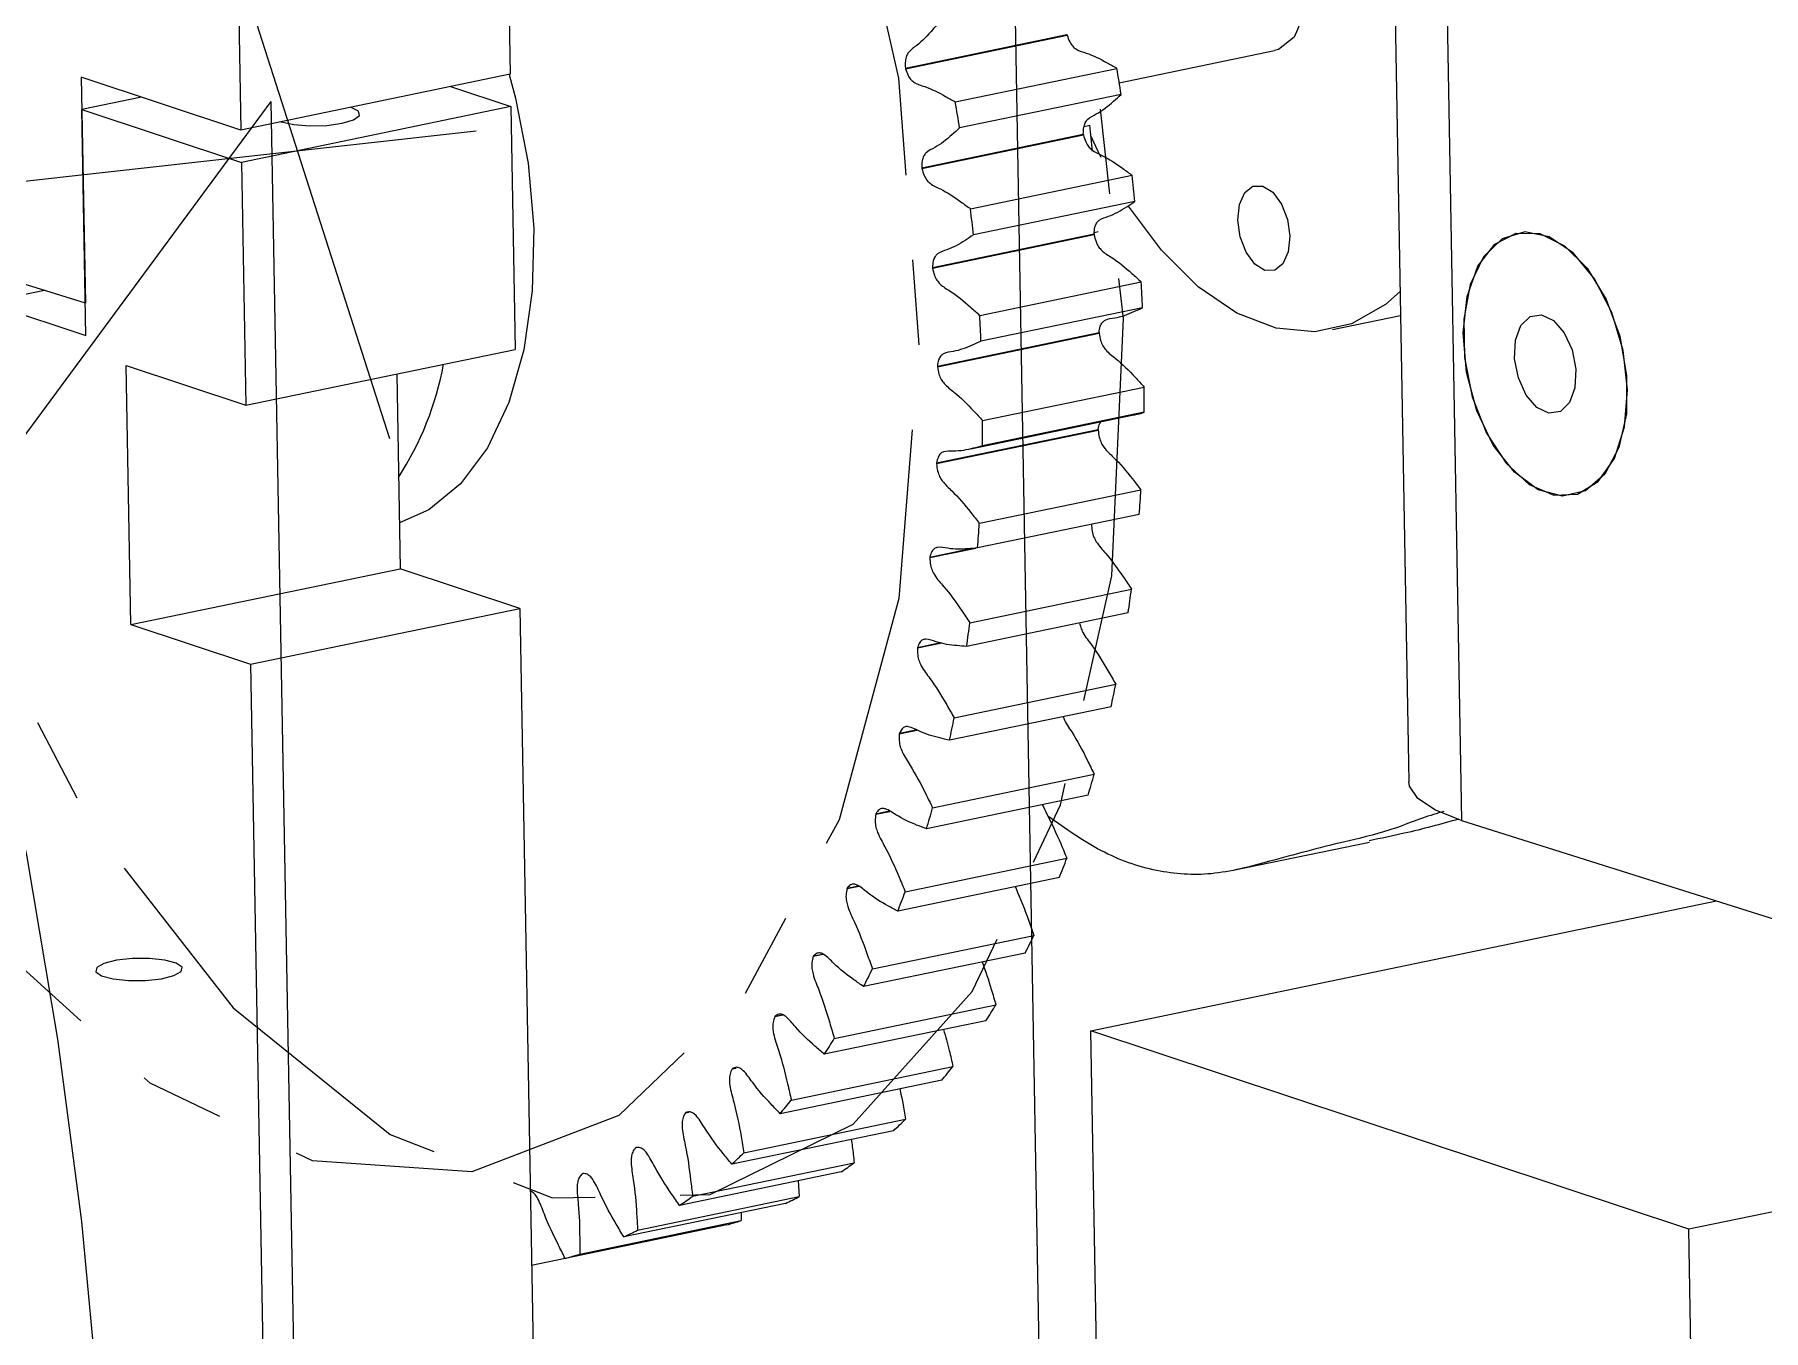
# Model space of a CAD drawing. Header units: millimetres. Extents: x 0 to 420, y 0 to 297.
# Drawn here: x 203.8 to 255.4, y 163.6 to 202.2 of the extents above; entities that cross this region are included whole.
import ezdxf

# ---------------------------------------------------------------- set-up
doc = ezdxf.new("R2010")
doc.units = ezdxf.units.MM
doc.linetypes.add('CENTERX2', pattern=[20.32, 12.7, -2.54, 2.54, -2.54])

msp = doc.modelspace()

# ---------------------------------------------------------------- linework, layer by layer
at = {"color": 7, "linetype": 'Continuous', "lineweight": 25}
for p, q in [((244.306, 208.926), (244.828, 179.945)), ((217.893, 207.525), (218.01, 201.063)), ((245.879, 207.776), (246.401, 178.795)), ((209.856, 205.856), (209.972, 199.394)), ((229.803, 201.242), (234.625, 202.243)), ((229.807, 201.222), (234.629, 202.223)), ((236.188, 200.803), (240.817, 201.764)), ((231.293, 200.234), (236.115, 201.235)), ((209.972, 199.394), (205.214, 200.973)), ((205.214, 200.973), (205.336, 194.23)), ((218.01, 201.063), (209.972, 199.394)), ((216.23, 200.694), (218.027, 200.097)), ((207.012, 200.377), (205.232, 200.007)), ((236.243, 200.458), (231.421, 199.456)), ((205.353, 193.264), (205.232, 200.007)), ((205.232, 200.007), (209.99, 198.428)), ((218.027, 200.097), (209.99, 198.428)), ((218.027, 200.097), (218.157, 192.852)), ((230.292, 198.267), (235.114, 199.269)), ((230.295, 198.248), (235.117, 199.249)), ((235.137, 199.504), (235.308, 199.539)), ((209.99, 198.428), (210.12, 191.183)), ((231.749, 197.043), (236.571, 198.044)), ((236.655, 197.267), (231.832, 196.265)), ((230.612, 195.294), (235.434, 196.296)), ((230.613, 195.275), (235.436, 196.276)), ((235.44, 196.339), (235.56, 196.364)), ((205.336, 194.23), (202.363, 195.156)), ((204.113, 194.611), (202.38, 194.251)), ((232.021, 193.864), (236.844, 194.865)), ((202.38, 194.251), (205.353, 193.264)), ((236.882, 194.095), (232.06, 193.094)), ((242.545, 193.442), (244.577, 193.864)), ((230.76, 192.35), (235.582, 193.351)), ((230.76, 192.33), (235.583, 193.332)), ((210.12, 191.183), (218.157, 192.852)), ((206.552, 192.367), (210.12, 191.183)), ((206.691, 184.639), (206.552, 192.367)), ((214.624, 192.118), (214.728, 186.308)), ((232.109, 190.727), (236.932, 191.728)), ((231.753, 189.883), (236.575, 190.884)), ((236.925, 190.973), (232.102, 189.971)), ((230.733, 189.442), (235.556, 190.444)), ((230.734, 189.461), (235.556, 190.463)), ((232.011, 187.661), (236.833, 188.662)), ((236.781, 187.929), (231.958, 186.928)), ((230.533, 186.638), (231.904, 186.923)), ((230.535, 186.656), (231.754, 186.909)), ((206.691, 184.639), (214.728, 186.308)), ((218.297, 185.124), (214.728, 186.308)), ((231.727, 184.695), (236.549, 185.697)), ((210.259, 183.455), (218.297, 185.124)), ((218.297, 185.124), (219.07, 142.136)), ((236.452, 184.992), (231.63, 183.99)), ((206.691, 184.639), (210.259, 183.455)), ((230.162, 183.943), (230.89, 184.094)), ((230.165, 183.96), (230.847, 184.102)), ((210.259, 183.455), (211.033, 140.467)), ((231.261, 181.857), (236.083, 182.859)), ((235.942, 182.189), (231.12, 181.188)), ((229.622, 181.383), (230.145, 181.491)), ((229.626, 181.399), (230.12, 181.502)), ((230.616, 179.173), (235.439, 180.175)), ((235.255, 179.547), (230.433, 178.545)), ((228.92, 178.981), (229.339, 179.068)), ((228.925, 178.996), (229.321, 179.079)), ((246.401, 178.795), (259.576, 174.635)), ((239.631, 177.318), (243.649, 178.153)), ((229.8, 176.669), (234.622, 177.67)), ((234.398, 177.09), (229.576, 176.088)), ((228.062, 176.761), (228.414, 176.834)), ((228.068, 176.775), (228.4, 176.844)), ((235.337, 172.519), (254.004, 176.395)), ((228.819, 174.367), (233.641, 175.368)), ((293.365, 174.944), (253.178, 166.599)), ((227.055, 174.742), (227.353, 174.804)), ((227.062, 174.754), (227.337, 174.811)), ((233.378, 174.84), (228.556, 173.839)), ((225.909, 172.944), (226.152, 172.994)), ((225.917, 172.955), (226.141, 173.001)), ((227.682, 172.289), (232.505, 173.291)), ((232.205, 172.82), (227.383, 171.819)), ((235.98, 136.776), (235.337, 172.519)), ((253.178, 166.599), (235.337, 172.519)), ((224.635, 171.383), (224.751, 171.407)), ((224.644, 171.392), (224.749, 171.414)), ((226.401, 170.455), (231.224, 171.456)), ((230.891, 171.048), (226.068, 170.047)), ((223.245, 170.074), (223.344, 170.095)), ((224.987, 168.881), (229.81, 169.883)), ((229.446, 169.54), (224.624, 168.539)), ((227.886, 168.311), (223.063, 167.31)), ((223.454, 167.583), (228.276, 168.584)), ((226.609, 168.046), (226.637, 167.573)), ((226.223, 167.372), (221.401, 166.37)), ((221.815, 166.572), (226.637, 167.573)), ((224.475, 166.731), (219.653, 165.73)), ((220.086, 165.858), (224.908, 166.859)), ((224.908, 167.099), (224.908, 166.859)), ((253.821, 130.856), (253.178, 166.599)), ((218.649, 165.524), (219.652, 165.732))]:
    msp.add_line(p, q, dxfattribs=at)
at = {"color": 7, "linetype": 'Continuous'}
for p, q in [((209.587, 205.258), (214.408, 190.189)), ((233.075, 202.71), (234.084, 146.664)), ((210.873, 200.243), (195.061, 178.838)), ((210.873, 200.243), (211.704, 154.089)), ((194.798, 196.905), (217, 199.372))]:
    msp.add_line(p, q, dxfattribs=at)
at = {"color": 7, "linetype": 'Continuous', "lineweight": 25, "flags": 128}
for points in [[(175.84, 237.984), (178.793, 234.543), (181.647, 230.838), (184.392, 226.886), (187.015, 222.702), (189.506, 218.303), (191.855, 213.708), (194.052, 208.936), (196.087, 204.005), (197.954, 198.937), (199.643, 193.752), (201.149, 188.471), (202.464, 183.117), (203.584, 177.71), (204.504, 172.274), (205.219, 166.831), (205.728, 161.402)], [(239.801, 206.66), (240.249, 206.632), (240.822, 206.269), (241.318, 205.593), (241.659, 204.707), (241.795, 203.745), (241.705, 202.854), (241.402, 202.17), (240.933, 201.797), (240.817, 201.764)], [(234.625, 202.243), (234.626, 202.241), (234.626, 202.238), (234.627, 202.236), (234.627, 202.233), (234.628, 202.231), (234.628, 202.228), (234.629, 202.226), (234.629, 202.223)], [(229.803, 201.242), (229.803, 201.239), (229.804, 201.237), (229.804, 201.234), (229.805, 201.232), (229.805, 201.229), (229.806, 201.227), (229.806, 201.224), (229.807, 201.222)], [(217.98, 201.057), (218.171, 200.342), (218.544, 198.406), (218.713, 196.469), (218.671, 194.593), (218.421, 192.838), (217.97, 191.261), (217.333, 189.913), (216.531, 188.837), (215.588, 188.067), (214.704, 187.673)], [(211.166, 199.642), (211.179, 199.638), (211.555, 199.556), (212.032, 199.52), (212.539, 199.535), (212.997, 199.598), (213.338, 199.701), (213.51, 199.827), (213.485, 199.957), (213.269, 200.072), (213.269, 200.072)], [(235.114, 199.269), (235.115, 199.266), (235.115, 199.264), (235.115, 199.261), (235.116, 199.259), (235.116, 199.257), (235.116, 199.254), (235.117, 199.252), (235.117, 199.249)], [(235.643, 198.577), (235.557, 198.752), (235.342, 199.219)], [(230.292, 198.267), (230.292, 198.265), (230.293, 198.263), (230.293, 198.26), (230.293, 198.258), (230.294, 198.255), (230.294, 198.253), (230.294, 198.25), (230.295, 198.248)], [(239.727, 196.71), (239.774, 197.173), (239.932, 197.529), (240.176, 197.723), (240.469, 197.725), (240.767, 197.537), (241.025, 197.185), (241.202, 196.724), (241.273, 196.224), (241.226, 195.761), (241.069, 195.405), (240.825, 195.211), (240.531, 195.208), (240.233, 195.397), (239.976, 195.749), (239.798, 196.21), (239.727, 196.71)], [(244.564, 194.578), (244.131, 194.193), (243.121, 193.612), (242.02, 193.372), (240.865, 193.481), (239.692, 193.935), (238.538, 194.718), (237.442, 195.807), (236.462, 197.127)], [(235.434, 196.296), (235.435, 196.293), (235.435, 196.291), (235.435, 196.288), (235.435, 196.286), (235.435, 196.283), (235.435, 196.281), (235.436, 196.278), (235.436, 196.276)], [(250.1, 188.635), (249.417, 188.475), (248.687, 188.664), (247.977, 189.187), (247.348, 189.997), (246.857, 191.022), (246.547, 192.17), (246.446, 193.341), (246.563, 194.429), (246.887, 195.338), (247.39, 195.987), (248.027, 196.319), (248.741, 196.304), (249.47, 195.944), (250.147, 195.27), (250.714, 194.342), (251.119, 193.243), (251.326, 192.071), (251.318, 190.929), (251.095, 189.919), (250.677, 189.131), (250.1, 188.635)], [(251.349, 191.641), (251.219, 192.815), (250.884, 193.952), (250.372, 194.954), (249.728, 195.729), (249.012, 196.211), (248.284, 196.355), (247.612, 196.148), (247.054, 195.611), (246.659, 194.789), (246.464, 193.756), (246.484, 192.604), (246.719, 191.436), (247.148, 190.354), (247.732, 189.456), (248.42, 188.82), (249.15, 188.504), (249.858, 188.535), (250.48, 188.911), (250.962, 189.599), (251.26, 190.537), (251.349, 191.641)], [(230.612, 195.294), (230.612, 195.292), (230.612, 195.289), (230.612, 195.287), (230.613, 195.284), (230.613, 195.282), (230.613, 195.279), (230.613, 195.277), (230.613, 195.275)], [(249.349, 190.998), (249.008, 190.946), (248.65, 191.117), (248.33, 191.487), (248.096, 191.997), (247.985, 192.572), (248.012, 193.122), (248.174, 193.565), (248.447, 193.833), (248.788, 193.885), (249.146, 193.713), (249.466, 193.343), (249.699, 192.833), (249.811, 192.258), (249.783, 191.708), (249.621, 191.265), (249.349, 190.998)], [(249.349, 190.998), (249.008, 190.946), (248.65, 191.117), (248.33, 191.487), (248.096, 191.997), (247.985, 192.572), (248.012, 193.122), (248.174, 193.565), (248.447, 193.833), (248.788, 193.885), (249.146, 193.713), (249.466, 193.343), (249.699, 192.833), (249.811, 192.258), (249.783, 191.708), (249.621, 191.265), (249.349, 190.998)], [(235.582, 193.351), (235.582, 193.349), (235.582, 193.346), (235.582, 193.344), (235.582, 193.341), (235.582, 193.339), (235.582, 193.337), (235.582, 193.334), (235.583, 193.332)], [(230.76, 192.35), (230.76, 192.347), (230.76, 192.345), (230.76, 192.342), (230.76, 192.34), (230.76, 192.338), (230.76, 192.335), (230.76, 192.333), (230.76, 192.33)], [(235.556, 190.463), (235.556, 190.46), (235.556, 190.458), (235.556, 190.456), (235.556, 190.453), (235.556, 190.451), (235.556, 190.449), (235.556, 190.446), (235.556, 190.444)], [(230.734, 189.461), (230.734, 189.459), (230.734, 189.457), (230.734, 189.454), (230.734, 189.452), (230.734, 189.45), (230.733, 189.447), (230.733, 189.445), (230.733, 189.442)], [(230.535, 186.656), (230.535, 186.654), (230.535, 186.652), (230.534, 186.649), (230.534, 186.647), (230.534, 186.645), (230.534, 186.643), (230.533, 186.64), (230.533, 186.638)], [(230.165, 183.96), (230.164, 183.958), (230.164, 183.956), (230.164, 183.954), (230.163, 183.952), (230.163, 183.95), (230.162, 183.947), (230.162, 183.945), (230.162, 183.943)], [(229.626, 181.399), (229.626, 181.397), (229.625, 181.395), (229.625, 181.393), (229.624, 181.391), (229.624, 181.389), (229.623, 181.387), (229.623, 181.385), (229.622, 181.383)], [(246.401, 178.795), (245.618, 179.103), (245.093, 179.448), (244.846, 179.818), (244.828, 179.945)], [(228.925, 178.996), (228.925, 178.995), (228.924, 178.993), (228.923, 178.991), (228.923, 178.989), (228.922, 178.987), (228.921, 178.985), (228.921, 178.983), (228.92, 178.981)]]:
    msp.add_lwpolyline(points, dxfattribs=at)
at = {"color": 7, "linetype": 'CENTERX2', "flags": 128}
for points in [[(198.532, 228.934), (202.621, 231.582), (207.229, 232.26), (212.066, 230.926), (216.829, 227.665), (221.217, 222.68), (224.955, 216.286), (227.808, 208.883), (229.597, 200.938), (230.21, 192.949), (229.607, 185.418), (227.828, 178.819), (224.983, 173.566), (221.252, 169.989), (216.868, 168.313), (212.108, 168.643), (207.27, 170.959), (202.659, 175.115), (198.564, 180.85), (195.242, 187.803), (192.902, 195.538), (191.692, 203.568), (191.687, 211.39), (192.887, 218.511), (195.217, 224.484), (198.532, 228.934)], [(198.658, 216.197), (197.712, 208.886), (197.978, 200.977), (199.44, 192.968), (202.004, 185.361), (205.511, 178.634), (209.74, 173.21), (214.425, 169.43), (219.272, 167.532), (223.976, 167.634), (228.242, 169.73), (231.801, 173.689), (234.431, 179.262), (235.965, 186.098), (236.308, 193.768), (235.437, 201.79), (233.408, 209.661), (230.348, 216.885), (226.449, 223.008), (221.957, 227.646), (217.153, 230.508), (212.34, 231.413), (207.819, 230.306), (203.875, 227.254), (200.756, 222.45), (198.658, 216.197)]]:
    msp.add_lwpolyline(points, dxfattribs=at)
at = {"color": 7, "linetype": 'Continuous', "flags": 128}
msp.add_lwpolyline([(205.889, 174.531), (205.673, 174.409), (205.649, 174.278), (205.82, 174.158), (206.161, 174.066), (206.62, 174.018), (207.126, 174.021), (207.604, 174.073), (207.979, 174.167), (208.195, 174.289), (208.22, 174.42), (208.048, 174.54), (207.707, 174.631), (207.249, 174.68), (206.742, 174.677), (206.265, 174.625), (205.889, 174.531)], dxfattribs=at)
at = {"color": 7, "linetype": 'Continuous', "lineweight": 25}
for centre, radius, start, end in [((178.611, 191.391), 58.341, 8.94029, 9.71426), ((173.789, 190.39), 58.341, 8.94029, 9.71426), ((178.895, 193.467), 56.739, 5.355, 6.1435), ((179.97, 191.571), 56.97, 5.7378, 6.5241), ((175.148, 190.57), 56.97, 5.7378, 6.5241), ((182.343, 191.754), 54.589, 2.4584, 3.2674), ((177.521, 190.752), 54.589, 2.4584, 3.2674), ((206.822, 194.119), 9.36, 327.0782, 349.4735), ((185.601, 191.817), 51.331, 359.0578, 359.9007), ((180.778, 190.815), 51.331, 359.0578, 359.9007), ((189.559, 191.656), 47.369, 355.4868, 356.3761), ((184.736, 190.655), 47.369, 355.4868, 356.3761), ((193.992, 191.194), 42.911, 351.6901, 352.64), ((189.17, 190.192), 42.911, 351.6901, 352.64), ((198.654, 190.385), 38.178, 347.604, 348.6308), ((193.832, 189.383), 38.178, 347.604, 348.6308), ((203.294, 189.224), 33.394, 343.1549, 344.2776), ((198.472, 188.222), 33.394, 343.1549, 344.2776), ((207.677, 187.745), 28.767, 338.2586, 339.4986), ((205.375, 186.743), 24.785, 336.2497, 336.2852), ((202.855, 186.744), 28.767, 338.2586, 339.4986), ((211.604, 186.021), 24.477, 332.8212, 334.2022), ((208.769, 185.054), 20.993, 330.5791, 330.6188), ((206.782, 185.019), 24.477, 332.8212, 334.2022), ((211.548, 183.288), 17.699, 324.2322, 324.2767), ((214.924, 184.153), 20.666, 326.744, 328.29), ((210.102, 183.152), 20.666, 326.744, 328.29), ((213.659, 181.573), 14.977, 317.1256, 317.1753), ((217.548, 182.27), 17.434, 319.9356, 321.6672), ((212.725, 181.268), 17.434, 319.9356, 321.6672), ((215.111, 180.041), 12.864, 309.217, 309.272), ((219.452, 180.511), 14.841, 312.3339, 314.2617), ((215.974, 178.821), 11.369, 300.5423, 300.602), ((214.629, 179.51), 14.841, 312.3339, 314.2617), ((216.369, 178.028), 10.482, 291.2504, 291.3134), ((220.679, 179.019), 12.907, 303.9399, 306.0558), ((215.857, 178.018), 12.907, 303.9399, 306.0558), ((221.334, 177.926), 11.632, 294.8561, 297.124), ((221.57, 177.343), 11.003, 285.3086, 287.6621), ((216.511, 176.925), 11.632, 294.8561, 297.124), ((216.748, 176.342), 11.003, 285.3086, 287.6621)]:
    msp.add_arc(centre, radius, start, end, dxfattribs=at)
for points, knots in [([(230.83, 202.638), (230.76, 202.555), (230.54, 202.295), (230.237, 201.969), (229.941, 201.784), (229.832, 201.607), (229.794, 201.445), (229.8, 201.314), (229.803, 201.242)], [0, 0, 0, 0, 0.18705, 0.585608, 0.783425, 0.847614, 0.916243, 1, 1, 1, 1]), ([(234.629, 202.223), (234.653, 202.155), (234.697, 202.03), (234.793, 201.889), (234.962, 201.757), (235.309, 201.677), (235.716, 201.466), (236.019, 201.291), (236.115, 201.235)], [0, 0, 0, 0, 0.083757, 0.152386, 0.216575, 0.414392, 0.81295, 1, 1, 1, 1]), ([(229.807, 201.222), (229.831, 201.153), (229.874, 201.028), (229.971, 200.888), (230.14, 200.756), (230.486, 200.675), (230.893, 200.464), (231.196, 200.29), (231.293, 200.234)], [0, 0, 0, 0, 0.083757, 0.152386, 0.216575, 0.414392, 0.81295, 1, 1, 1, 1]), ([(235.114, 199.269), (235.115, 199.339), (235.117, 199.468), (235.166, 199.62), (235.288, 199.774), (235.6, 199.905), (235.928, 200.173), (236.167, 200.389), (236.243, 200.458)], [0, 0, 0, 0, 0.0837574, 0.1523862, 0.2165752, 0.4143916, 0.8129503, 1, 1, 1, 1]), ([(231.421, 199.456), (231.344, 199.387), (231.106, 199.171), (230.777, 198.904), (230.465, 198.773), (230.343, 198.618), (230.295, 198.467), (230.293, 198.338), (230.292, 198.267)], [0, 0, 0, 0, 0.18705, 0.585608, 0.783425, 0.847614, 0.916243, 1, 1, 1, 1]), ([(235.117, 199.249), (235.137, 199.178), (235.174, 199.05), (235.264, 198.897), (235.428, 198.741), (235.776, 198.606), (236.178, 198.334), (236.476, 198.114), (236.571, 198.044)], [0, 0, 0, 0, 0.0837574, 0.1523862, 0.2165752, 0.4143916, 0.8129503, 1, 1, 1, 1]), ([(230.295, 198.248), (230.315, 198.177), (230.352, 198.048), (230.441, 197.896), (230.606, 197.74), (230.954, 197.604), (231.356, 197.332), (231.653, 197.113), (231.749, 197.043)], [0, 0, 0, 0, 0.083757, 0.152386, 0.216575, 0.414392, 0.81295, 1, 1, 1, 1]), ([(235.434, 196.296), (235.44, 196.364), (235.449, 196.489), (235.508, 196.628), (235.641, 196.758), (235.967, 196.835), (236.317, 197.041), (236.573, 197.212), (236.655, 197.267)], [0, 0, 0, 0, 0.083757, 0.152386, 0.216575, 0.414392, 0.81295, 1, 1, 1, 1]), ([(231.832, 196.265), (231.75, 196.211), (231.495, 196.039), (231.144, 195.833), (230.819, 195.757), (230.685, 195.627), (230.627, 195.487), (230.617, 195.363), (230.612, 195.294)], [0, 0, 0, 0, 0.18705, 0.585608, 0.783425, 0.847614, 0.916243, 1, 1, 1, 1]), ([(235.436, 196.276), (235.452, 196.204), (235.482, 196.073), (235.564, 195.909), (235.722, 195.731), (236.069, 195.542), (236.461, 195.211), (236.751, 194.949), (236.844, 194.865)], [0, 0, 0, 0, 0.083757, 0.152386, 0.216575, 0.414392, 0.81295, 1, 1, 1, 1]), ([(230.613, 195.275), (230.63, 195.202), (230.659, 195.071), (230.742, 194.908), (230.9, 194.729), (231.246, 194.54), (231.639, 194.21), (231.929, 193.947), (232.021, 193.864)], [0, 0, 0, 0, 0.083757, 0.152386, 0.216575, 0.414392, 0.81295, 1, 1, 1, 1]), ([(235.582, 193.351), (235.592, 193.417), (235.609, 193.537), (235.677, 193.663), (235.82, 193.767), (236.156, 193.788), (236.525, 193.931), (236.796, 194.055), (236.882, 194.095)], [0, 0, 0, 0, 0.083757, 0.152386, 0.216575, 0.414392, 0.81295, 1, 1, 1, 1]), ([(232.06, 193.094), (231.974, 193.054), (231.703, 192.93), (231.334, 192.787), (230.998, 192.766), (230.854, 192.661), (230.786, 192.535), (230.769, 192.415), (230.76, 192.35)], [0, 0, 0, 0, 0.18705, 0.585608, 0.783425, 0.847614, 0.916243, 1, 1, 1, 1]), ([(235.583, 193.332), (235.595, 193.259), (235.617, 193.126), (235.691, 192.954), (235.841, 192.754), (236.183, 192.514), (236.563, 192.128), (236.842, 191.825), (236.932, 191.728)], [0, 0, 0, 0, 0.083757, 0.152386, 0.216575, 0.414392, 0.81295, 1, 1, 1, 1]), ([(230.76, 192.33), (230.772, 192.257), (230.795, 192.125), (230.869, 191.953), (231.019, 191.753), (231.36, 191.512), (231.74, 191.126), (232.02, 190.823), (232.109, 190.727)], [0, 0, 0, 0, 0.083757, 0.152386, 0.216575, 0.414392, 0.81295, 1, 1, 1, 1]), ([(236.574, 190.89), (236.601, 190.893), (236.72, 190.909), (236.835, 190.945), (236.925, 190.973)], [0, 0, 0, 0, 0.220684, 1, 1, 1, 1]), ([(235.556, 190.463), (235.569, 190.528), (235.586, 190.619), (235.629, 190.674), (235.641, 190.69)], [0, 0, 0, 0, 0.712512, 1, 1, 1, 1]), ([(235.556, 190.444), (235.564, 190.371), (235.579, 190.238), (235.644, 190.059), (235.785, 189.84), (236.118, 189.549), (236.481, 189.112), (236.748, 188.771), (236.833, 188.662)], [0, 0, 0, 0, 0.083757, 0.152386, 0.216575, 0.414392, 0.81295, 1, 1, 1, 1]), ([(232.102, 189.971), (232.012, 189.947), (231.729, 189.87), (231.345, 189.792), (231.001, 189.827), (230.849, 189.749), (230.772, 189.637), (230.748, 189.524), (230.734, 189.461)], [0, 0, 0, 0, 0.18705, 0.585608, 0.783425, 0.847614, 0.916243, 1, 1, 1, 1]), ([(230.733, 189.442), (230.741, 189.37), (230.756, 189.237), (230.821, 189.057), (230.962, 188.838), (231.295, 188.548), (231.659, 188.11), (231.925, 187.77), (232.011, 187.661)], [0, 0, 0, 0, 0.083757, 0.152386, 0.216575, 0.414392, 0.81295, 1, 1, 1, 1]), ([(235.356, 187.639), (235.36, 187.567), (235.367, 187.436), (235.422, 187.25), (235.553, 187.014), (235.874, 186.677), (236.218, 186.192), (236.469, 185.816), (236.549, 185.697)], [0, 0, 0, 0, 0.0837574, 0.1523862, 0.2165752, 0.4143916, 0.8129503, 1, 1, 1, 1]), ([(231.958, 186.928), (231.865, 186.919), (231.572, 186.891), (231.176, 186.878), (230.829, 186.968), (230.669, 186.917), (230.584, 186.821), (230.553, 186.715), (230.535, 186.656)], [0, 0, 0, 0, 0.1870497, 0.5856084, 0.7834248, 0.8476138, 0.9162426, 1, 1, 1, 1]), ([(230.533, 186.638), (230.537, 186.566), (230.544, 186.434), (230.6, 186.249), (230.73, 186.013), (231.052, 185.676), (231.396, 185.19), (231.647, 184.815), (231.727, 184.695)], [0, 0, 0, 0, 0.083757, 0.152386, 0.216575, 0.414392, 0.81295, 1, 1, 1, 1]), ([(235.003, 184.691), (235.012, 184.645), (235.032, 184.543), (235.149, 184.304), (235.453, 183.923), (235.776, 183.394), (236.009, 182.988), (236.083, 182.859)], [0, 0, 0, 0, 0.059007, 0.130268, 0.349877, 0.792344, 1, 1, 1, 1]), ([(231.63, 183.99), (231.534, 183.997), (231.235, 184.018), (230.831, 184.07), (230.483, 184.215), (230.317, 184.192), (230.225, 184.113), (230.186, 184.015), (230.165, 183.96)], [0, 0, 0, 0, 0.1870497, 0.5856084, 0.7834248, 0.8476138, 0.9162426, 1, 1, 1, 1]), ([(230.162, 183.943), (230.161, 183.872), (230.161, 183.743), (230.206, 183.554), (230.325, 183.303), (230.632, 182.922), (230.953, 182.393), (231.186, 181.987), (231.261, 181.857)], [0, 0, 0, 0, 0.083757, 0.152386, 0.216575, 0.414392, 0.81295, 1, 1, 1, 1]), ([(231.12, 181.188), (231.023, 181.21), (230.719, 181.28), (230.311, 181.397), (229.965, 181.595), (229.795, 181.6), (229.697, 181.538), (229.651, 181.448), (229.626, 181.399)], [0, 0, 0, 0, 0.18705, 0.585608, 0.783425, 0.847614, 0.916243, 1, 1, 1, 1]), ([(234.513, 181.892), (234.519, 181.876), (234.584, 181.7), (234.869, 181.319), (235.157, 180.746), (235.371, 180.313), (235.439, 180.175)], [0, 0, 0, 0, 0.025392, 0.271482, 0.767304, 1, 1, 1, 1]), ([(229.622, 181.383), (229.618, 181.314), (229.61, 181.188), (229.645, 180.997), (229.75, 180.733), (230.04, 180.312), (230.336, 179.745), (230.548, 179.312), (230.616, 179.173)], [0, 0, 0, 0, 0.0837574, 0.1523862, 0.2165752, 0.4143916, 0.8129503, 1, 1, 1, 1]), ([(230.433, 178.545), (230.335, 178.583), (230.03, 178.701), (229.622, 178.882), (229.282, 179.131), (229.109, 179.164), (229.005, 179.119), (228.954, 179.04), (228.925, 178.996)], [0, 0, 0, 0, 0.18705, 0.585608, 0.783425, 0.847614, 0.916243, 1, 1, 1, 1]), ([(233.889, 179.263), (233.932, 179.178), (234.122, 178.8), (234.372, 178.274), (234.562, 177.816), (234.622, 177.67)], [0, 0, 0, 0, 0.1657929, 0.7335451, 1, 1, 1, 1]), ([(245.875, 179.061), (245.772, 179.033), (245.217, 178.882), (244.245, 178.46), (242.59, 178.096), (240.832, 177.624), (239.008, 177.12), (237.305, 177.225), (235.65, 177.794), (234.581, 178.553), (234.055, 178.926)], [0, 0, 0, 0, 0.0269097, 0.1446848, 0.2624487, 0.4532535, 0.6031491, 0.7368322, 0.8705185, 1, 1, 1, 1]), ([(228.92, 178.981), (228.911, 178.915), (228.895, 178.794), (228.92, 178.602), (229.011, 178.328), (229.281, 177.871), (229.548, 177.271), (229.739, 176.815), (229.8, 176.669)], [0, 0, 0, 0, 0.083757, 0.152386, 0.216575, 0.414392, 0.81295, 1, 1, 1, 1]), ([(246.321, 178.836), (245.78, 178.687), (244.893, 178.444), (243.993, 178.261), (243.642, 178.189)], [0, 0, 0, 0, 0.610129, 1, 1, 1, 1]), ([(228.062, 176.761), (228.049, 176.697), (228.025, 176.583), (228.038, 176.392), (228.115, 176.11), (228.363, 175.622), (228.599, 174.994), (228.765, 174.519), (228.819, 174.367)], [0, 0, 0, 0, 0.083757, 0.152386, 0.216575, 0.414392, 0.81295, 1, 1, 1, 1]), ([(229.576, 176.088), (229.479, 176.141), (229.175, 176.305), (228.77, 176.548), (228.439, 176.847), (228.265, 176.907), (228.156, 176.881), (228.099, 176.812), (228.068, 176.775)], [0, 0, 0, 0, 0.18705, 0.585608, 0.783425, 0.847614, 0.916243, 1, 1, 1, 1]), ([(233.084, 176.817), (233.091, 176.8), (233.23, 176.475), (233.423, 175.997), (233.588, 175.52), (233.641, 175.368)], [0, 0, 0, 0, 0.034857, 0.6917228, 1, 1, 1, 1]), ([(227.055, 174.742), (227.038, 174.682), (227.007, 174.575), (227.009, 174.387), (227.07, 174.101), (227.293, 173.584), (227.496, 172.935), (227.637, 172.446), (227.682, 172.289)], [0, 0, 0, 0, 0.083757, 0.152386, 0.216575, 0.414392, 0.81295, 1, 1, 1, 1]), ([(228.556, 173.839), (228.46, 173.906), (228.161, 174.116), (227.764, 174.419), (227.444, 174.764), (227.27, 174.851), (227.159, 174.843), (227.096, 174.786), (227.062, 174.754)], [0, 0, 0, 0, 0.1870497, 0.5856084, 0.7834248, 0.8476138, 0.9162426, 1, 1, 1, 1]), ([(232.098, 174.574), (232.191, 174.304), (232.337, 173.882), (232.46, 173.447), (232.505, 173.291)], [0, 0, 0, 0, 0.639224, 1, 1, 1, 1]), ([(225.909, 172.944), (225.888, 172.889), (225.851, 172.789), (225.841, 172.606), (225.887, 172.317), (226.083, 171.779), (226.25, 171.114), (226.365, 170.614), (226.401, 170.455)], [0, 0, 0, 0, 0.0837574, 0.1523862, 0.2165752, 0.4143916, 0.8129503, 1, 1, 1, 1]), ([(227.383, 171.819), (227.29, 171.9), (226.998, 172.153), (226.611, 172.513), (226.307, 172.901), (226.135, 173.014), (226.021, 173.025), (225.954, 172.98), (225.917, 172.955)], [0, 0, 0, 0, 0.18705, 0.585608, 0.783425, 0.847614, 0.916243, 1, 1, 1, 1]), ([(230.944, 172.558), (231.002, 172.351), (231.105, 171.987), (231.188, 171.616), (231.224, 171.456)], [0, 0, 0, 0, 0.56888, 1, 1, 1, 1]), ([(224.635, 171.383), (224.611, 171.333), (224.566, 171.242), (224.546, 171.065), (224.575, 170.777), (224.742, 170.221), (224.873, 169.547), (224.959, 169.042), (224.987, 168.881)], [0, 0, 0, 0, 0.0837574, 0.1523862, 0.2165752, 0.4143916, 0.8129503, 1, 1, 1, 1]), ([(226.068, 170.047), (225.978, 170.141), (225.696, 170.435), (225.324, 170.849), (225.037, 171.276), (224.869, 171.414), (224.754, 171.444), (224.683, 171.411), (224.644, 171.392)], [0, 0, 0, 0, 0.1870497, 0.5856084, 0.7834248, 0.8476138, 0.9162426, 1, 1, 1, 1]), ([(229.636, 170.787), (229.667, 170.647), (229.733, 170.347), (229.783, 170.044), (229.81, 169.883)], [0, 0, 0, 0, 0.467056, 1, 1, 1, 1]), ([(223.245, 170.074), (223.217, 170.029), (223.166, 169.948), (223.135, 169.78), (223.147, 169.495), (223.284, 168.926), (223.377, 168.249), (223.435, 167.744), (223.454, 167.583)], [0, 0, 0, 0, 0.083757, 0.152386, 0.216575, 0.414392, 0.81295, 1, 1, 1, 1]), ([(224.624, 168.539), (224.538, 168.645), (224.268, 168.978), (223.914, 169.441), (223.648, 169.904), (223.485, 170.066), (223.369, 170.114), (223.295, 170.093), (223.254, 170.082)], [0, 0, 0, 0, 0.1870497, 0.5856084, 0.7834248, 0.8476138, 0.9162426, 1, 1, 1, 1]), ([(228.187, 169.279), (228.198, 169.209), (228.235, 168.977), (228.259, 168.746), (228.276, 168.584)], [0, 0, 0, 0, 0.302578, 1, 1, 1, 1]), ([(221.751, 169.029), (221.72, 168.99), (221.664, 168.92), (221.622, 168.761), (221.617, 168.482), (221.723, 167.907), (221.776, 167.233), (221.805, 166.732), (221.815, 166.572)], [0, 0, 0, 0, 0.0837574, 0.1523862, 0.2165752, 0.4143916, 0.8129503, 1, 1, 1, 1]), ([(223.063, 167.31), (222.982, 167.427), (222.727, 167.795), (222.395, 168.304), (222.151, 168.798), (221.995, 168.982), (221.88, 169.048), (221.803, 169.04), (221.761, 169.035)], [0, 0, 0, 0, 0.18705, 0.585608, 0.783425, 0.847614, 0.916243, 1, 1, 1, 1]), ([(220.168, 168.259), (220.134, 168.226), (220.073, 168.166), (220.02, 168.019), (219.999, 167.748), (220.072, 167.171), (220.086, 166.507), (220.086, 166.015), (220.086, 165.858)], [0, 0, 0, 0, 0.083757, 0.152386, 0.216575, 0.414392, 0.81295, 1, 1, 1, 1]), ([(221.401, 166.37), (221.325, 166.498), (221.088, 166.898), (220.78, 167.447), (220.562, 167.968), (220.414, 168.172), (220.301, 168.255), (220.222, 168.26), (220.179, 168.263)], [0, 0, 0, 0, 0.18705, 0.585608, 0.783425, 0.847614, 0.916243, 1, 1, 1, 1]), ([(219.653, 165.73), (219.583, 165.866), (219.366, 166.294), (219.085, 166.878), (218.894, 167.423), (218.756, 167.643), (218.674, 167.723), (218.624, 167.737), (218.609, 167.741)], [0, 0, 0, 0, 0.198184, 0.620468, 0.83006, 0.89807, 0.970784, 1, 1, 1, 1])]:
    msp.add_open_spline(points, degree=3, knots=knots, dxfattribs=at)

doc.saveas('drawing.dxf')
